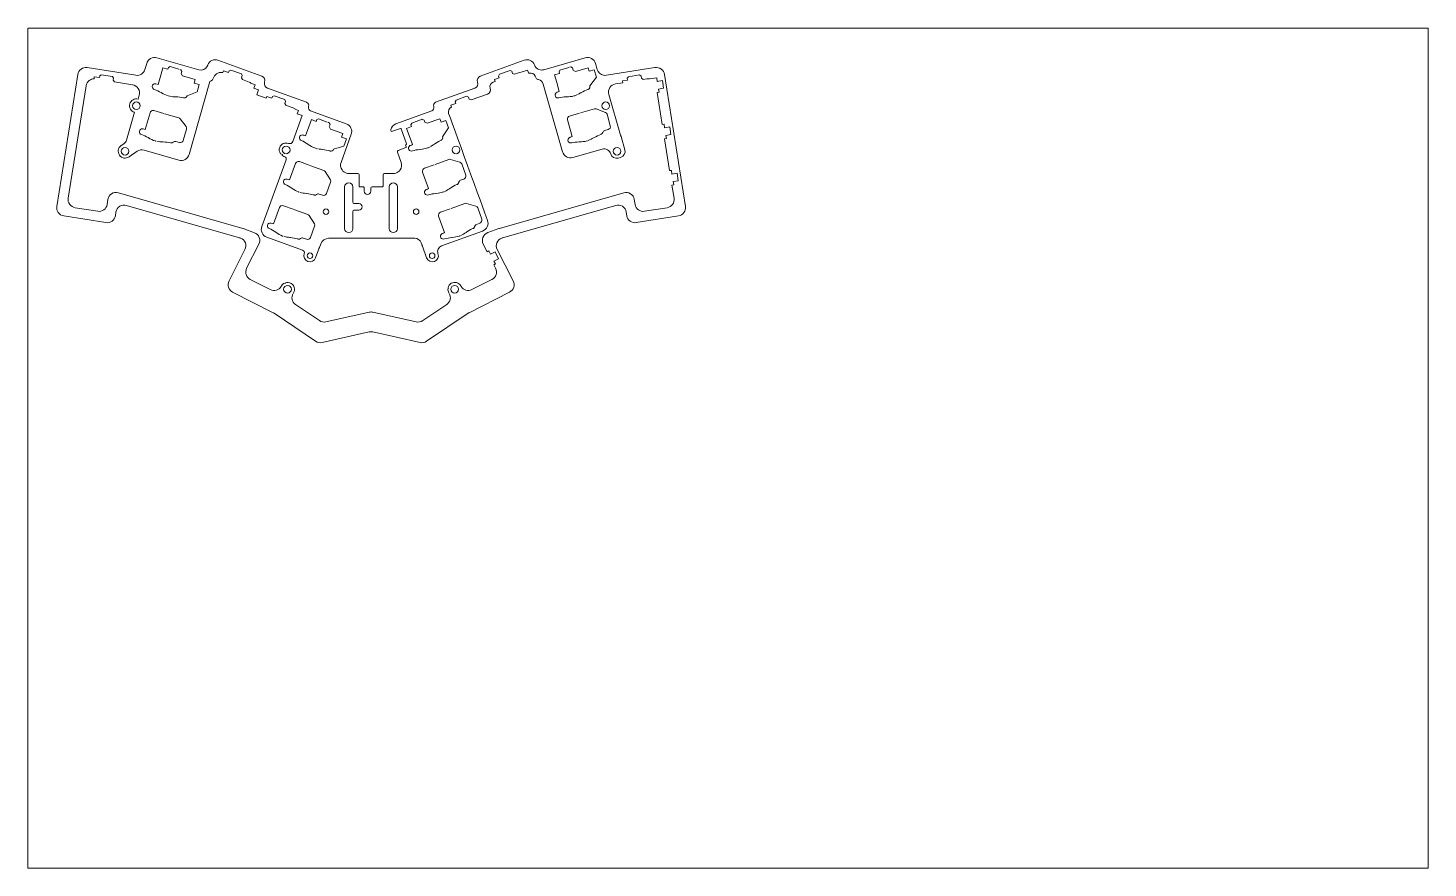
# Paper-space layout 'Layout1' of a CAD drawing. Header units: millimetres. Extents: x 0 to 508, y 0 to 305.
# The model-space entities are those that its viewports show. They can reach past a viewport. Long polylines and large blocks are cut down to what shows.
import ezdxf

# ---------------------------------------------------------------- set-up
doc = ezdxf.new("R2010")
doc.units = ezdxf.units.MM
doc.layers.add('Bottom Plate 1', color=7, linetype='Continuous')

msp = doc.modelspace()

# ---------------------------------------------------------------- linework, layer by layer
at = {"layer": 'Bottom Plate 1', "color": 124, "linetype": 'Continuous', "lineweight": 15, "true_color": 0x009e73}
msp.add_open_spline([(44.12, 293.47), (44.24, 293.56), (44.36, 293.64), (44.49, 293.71), (45.19, 294.1), (46.01, 294.19), (46.77, 293.97), (46.77, 293.97), (61.93, 289.63), (61.93, 289.63), (63.2, 289.26), (64.54, 289.87), (65.11, 291.04), (65.16, 291.12), (65.2, 291.21), (65.23, 291.31), (65.23, 291.31), (65.27, 291.42), (65.27, 291.42), (65.53, 292.13), (66.06, 292.71), (66.75, 293.03), (67.43, 293.35), (68.22, 293.39), (68.93, 293.13), (68.93, 293.13), (84.87, 287.33), (84.87, 287.33), (85.74, 287.01), (86.19, 286.04), (85.87, 285.17), (85.87, 285.17), (85.87, 285.16), (85.87, 285.16), (85.56, 284.29), (86.01, 283.32), (86.88, 283), (86.88, 283), (101.1, 277.83), (101.1, 277.83), (101.13, 277.81), (101.17, 277.8), (101.21, 277.78), (101.75, 277.52), (102.02, 276.88), (101.81, 276.31), (101.81, 276.31), (101.8, 276.31), (101.8, 276.31), (101.58, 275.69), (101.9, 275.01), (102.51, 274.79), (102.51, 274.79), (115.49, 270.06), (115.49, 270.06), (117.05, 269.49), (117.85, 267.77), (117.29, 266.22), (117.29, 266.22), (113.58, 256.04), (113.58, 256.04), (113.25, 255.13), (113.38, 254.11), (113.94, 253.31), (113.94, 253.3), (113.94, 253.3), (113.95, 253.29), (114.34, 252.73), (114.91, 252.32), (115.56, 252.13), (115.83, 252.06), (116.11, 252.01), (116.4, 252.01), (116.4, 252.01), (119.64, 252.01), (119.64, 252.01), (119.92, 252.01), (120.14, 251.79), (120.14, 251.51), (120.14, 251.51), (120.14, 247.4), (120.14, 247.4), (120.14, 247.29), (120.23, 247.2), (120.34, 247.2), (120.34, 247.2), (121.52, 247.2), (121.52, 247.2), (121.65, 247.2), (121.78, 247.14), (121.87, 247.05), (121.97, 246.96), (122.02, 246.83), (122.02, 246.7), (122.02, 246.7), (122.02, 245.63), (122.02, 245.63), (122.02, 244.97), (122.56, 244.43), (123.22, 244.43), (123.88, 244.43), (124.42, 244.97), (124.42, 245.63), (124.42, 245.63), (124.42, 246.7), (124.42, 246.7), (124.42, 246.97), (124.64, 247.2), (124.92, 247.2), (124.92, 247.2), (128.64, 247.2), (128.64, 247.2), (128.75, 247.2), (128.84, 247.29), (128.84, 247.4), (128.84, 247.4), (128.84, 251.51), (128.84, 251.51), (128.84, 251.79), (129.06, 252.01), (129.34, 252.01), (129.34, 252.01), (132.6, 252.01), (132.6, 252.01), (132.89, 252.01), (133.18, 252.06), (133.46, 252.14), (134.1, 252.33), (134.66, 252.73), (135.05, 253.29), (135.06, 253.3), (135.06, 253.3), (135.06, 253.31), (135.62, 254.11), (135.75, 255.13), (135.42, 256.04), (135.42, 256.04), (134.06, 259.77), (134.06, 259.77), (133.97, 260.03), (134.1, 260.31), (134.36, 260.41), (134.36, 260.41), (137.11, 261.41), (137.11, 261.41), (137.18, 261.43), (137.23, 261.5), (137.24, 261.57), (137.24, 261.6), (137.24, 261.63), (137.22, 261.66), (137.22, 261.66), (136.97, 262.37), (136.97, 262.37), (136.97, 262.37), (137.25, 262.47), (137.25, 262.47), (137.35, 262.51), (137.41, 262.62), (137.37, 262.73), (137.37, 262.73), (135.37, 268.22), (135.37, 268.22), (135.33, 268.33), (135.22, 268.38), (135.11, 268.34), (135.11, 268.34), (132.29, 267.31), (132.29, 267.31), (132.11, 267.25), (131.91, 267.29), (131.77, 267.42), (131.62, 267.55), (131.56, 267.74), (131.61, 267.93), (131.84, 268.88), (132.52, 269.7), (133.51, 270.06), (133.51, 270.06), (146.49, 274.79), (146.49, 274.79), (147.1, 275.01), (147.42, 275.69), (147.2, 276.31), (147.2, 276.31), (147.2, 276.31), (147.2, 276.31), (146.97, 276.92), (147.29, 277.6), (147.9, 277.83), (147.9, 277.83), (162.12, 283), (162.12, 283), (162.99, 283.32), (163.45, 284.29), (163.13, 285.16), (163.13, 285.16), (163.13, 285.17), (163.13, 285.17), (162.81, 286.04), (163.26, 287.01), (164.13, 287.33), (164.13, 287.33), (180.07, 293.13), (180.07, 293.13), (180.78, 293.39), (181.57, 293.35), (182.25, 293.03), (182.94, 292.71), (183.47, 292.13), (183.73, 291.42), (183.73, 291.42), (183.73, 291.42), (183.73, 291.42), (184.02, 290.62), (184.64, 290.02), (185.39, 289.74), (185.94, 289.52), (186.57, 289.48), (187.18, 289.66), (187.18, 289.66), (202.23, 293.97), (202.23, 293.97), (203.82, 294.43), (205.48, 293.51), (205.94, 291.92), (205.94, 291.92), (206.55, 289.78), (206.55, 289.78), (206.86, 288.69), (207.74, 287.91), (208.79, 287.67), (209.15, 287.6), (209.52, 287.58), (209.9, 287.64), (209.9, 287.64), (227.51, 290.43), (227.51, 290.43), (228.3, 290.55), (229.1, 290.36), (229.74, 289.89), (230.39, 289.43), (230.82, 288.72), (230.94, 287.94), (230.94, 287.94), (238.53, 240.03), (238.53, 240.03), (238.79, 238.4), (237.67, 236.86), (236.04, 236.6), (236.04, 236.6), (220.73, 234.18), (220.73, 234.18), (219.09, 233.92), (217.55, 235.03), (217.3, 236.67), (217.3, 236.67), (217.08, 238.03), (217.08, 238.03), (216.95, 238.88), (216.45, 239.63), (215.73, 240.1), (215, 240.56), (214.12, 240.69), (213.29, 240.45), (213.29, 240.45), (172.21, 228.67), (172.21, 228.67), (172.14, 228.65), (172.08, 228.63), (172.01, 228.6), (172.01, 228.6), (171.9, 228.57), (171.9, 228.57), (171.1, 228.27), (170.45, 227.65), (170.14, 226.85), (169.82, 226.05), (169.87, 225.15), (170.26, 224.39), (170.26, 224.39), (176.05, 213.01), (176.05, 213.01), (176.81, 211.53), (176.22, 209.72), (174.74, 208.97), (174.74, 208.97), (160.05, 201.48), (160.05, 201.48), (159.94, 201.43), (159.83, 201.37), (159.73, 201.3), (159.73, 201.3), (144.65, 191.12), (144.65, 191.12), (143.96, 190.66), (143.12, 190.5), (142.31, 190.68), (142.31, 190.68), (125.15, 194.51), (125.15, 194.51), (124.72, 194.61), (124.28, 194.61), (123.85, 194.51), (123.85, 194.51), (106.69, 190.68), (106.69, 190.68), (105.88, 190.5), (105.04, 190.66), (104.35, 191.12), (104.35, 191.12), (89.27, 201.3), (89.27, 201.3), (89.17, 201.37), (89.06, 201.43), (88.95, 201.48), (88.95, 201.48), (74.26, 208.97), (74.26, 208.97), (72.78, 209.72), (72.2, 211.53), (72.95, 213.01), (72.95, 213.01), (78.74, 224.38), (78.74, 224.38), (79.13, 225.15), (79.18, 226.04), (78.87, 226.84), (78.55, 227.64), (77.92, 228.26), (77.11, 228.56), (77.11, 228.56), (77, 228.6), (77, 228.6), (76.93, 228.63), (76.86, 228.65), (76.78, 228.67), (76.78, 228.67), (35.71, 240.45), (35.71, 240.45), (34.88, 240.69), (34, 240.56), (33.27, 240.1), (32.55, 239.63), (32.06, 238.88), (31.92, 238.03), (31.92, 238.03), (31.7, 236.67), (31.7, 236.67), (31.45, 235.03), (29.91, 233.92), (28.27, 234.18), (28.27, 234.18), (12.96, 236.6), (12.96, 236.6), (11.33, 236.86), (10.21, 238.4), (10.47, 240.03), (10.47, 240.03), (18.06, 287.94), (18.06, 287.94), (18.18, 288.72), (18.61, 289.43), (19.26, 289.89), (19.9, 290.36), (20.7, 290.55), (21.49, 290.43), (21.49, 290.43), (39.1, 287.64), (39.1, 287.64), (40.59, 287.4), (42.03, 288.32), (42.45, 289.78), (42.45, 289.78), (43.06, 291.92), (43.06, 291.92), (43.24, 292.54), (43.62, 293.08), (44.12, 293.47)], degree=3, knots=[0, 0, 0, 0, 1, 1, 1, 2, 2, 2, 3, 3, 3, 4, 4, 4, 5, 5, 5, 6, 6, 6, 7, 7, 7, 8, 8, 8, 9, 9, 9, 10, 10, 10, 11, 11, 11, 12, 12, 12, 13, 13, 13, 14, 14, 14, 15, 15, 15, 16, 16, 16, 17, 17, 17, 18, 18, 18, 19, 19, 19, 20, 20, 20, 21, 21, 21, 22, 22, 22, 23, 23, 23, 24, 24, 24, 25, 25, 25, 26, 26, 26, 27, 27, 27, 28, 28, 28, 29, 29, 29, 30, 30, 30, 31, 31, 31, 32, 32, 32, 33, 33, 33, 34, 34, 34, 35, 35, 35, 36, 36, 36, 37, 37, 37, 38, 38, 38, 39, 39, 39, 40, 40, 40, 41, 41, 41, 42, 42, 42, 43, 43, 43, 44, 44, 44, 45, 45, 45, 46, 46, 46, 47, 47, 47, 48, 48, 48, 49, 49, 49, 50, 50, 50, 51, 51, 51, 52, 52, 52, 53, 53, 53, 54, 54, 54, 55, 55, 55, 56, 56, 56, 57, 57, 57, 58, 58, 58, 59, 59, 59, 60, 60, 60, 61, 61, 61, 62, 62, 62, 63, 63, 63, 64, 64, 64, 65, 65, 65, 66, 66, 66, 67, 67, 67, 68, 68, 68, 69, 69, 69, 70, 70, 70, 71, 71, 71, 72, 72, 72, 73, 73, 73, 74, 74, 74, 75, 75, 75, 76, 76, 76, 77, 77, 77, 78, 78, 78, 79, 79, 79, 80, 80, 80, 81, 81, 81, 82, 82, 82, 83, 83, 83, 84, 84, 84, 85, 85, 85, 86, 86, 86, 87, 87, 87, 88, 88, 88, 89, 89, 89, 90, 90, 90, 91, 91, 91, 92, 92, 92, 93, 93, 93, 94, 94, 94, 95, 95, 95, 96, 96, 96, 97, 97, 97, 98, 98, 98, 99, 99, 99, 100, 100, 100, 101, 101, 101, 102, 102, 102, 103, 103, 103, 104, 104, 104, 105, 105, 105, 106, 106, 106, 107, 107, 107, 108, 108, 108, 109, 109, 109, 110, 110, 110, 111, 111, 111, 112, 112, 112, 113, 113, 113, 114, 114, 114, 115, 115, 115, 116, 116, 116, 117, 117, 117, 118, 118, 118, 119, 119, 119, 120, 120, 120, 121, 121, 121, 122, 122, 122, 123, 123, 123, 124, 124, 124, 125, 125, 125, 126, 126, 126, 126], dxfattribs=at)
at = {"layer": 'Bottom Plate 1', "color": 144, "linetype": 'Continuous', "lineweight": 15, "true_color": 0x0072b2}
msp.add_open_spline([(79.33, 217.61), (78.58, 216.13), (79.17, 214.33), (80.64, 213.57), (80.64, 213.57), (87.92, 209.86), (87.92, 209.86), (89.34, 209.14), (91.07, 209.65), (91.87, 211.02), (91.87, 211.02), (92.02, 211.27), (92.02, 211.27), (92.27, 211.7), (92.64, 212.02), (93.05, 212.23), (93.05, 212.23), (93.3, 212.11), (93.3, 212.11), (93.3, 212.11), (93.45, 212.39), (93.45, 212.39), (94.09, 212.59), (94.81, 212.52), (95.44, 212.15), (96.63, 211.45), (97.03, 209.92), (96.33, 208.73), (96.33, 208.73), (96.18, 208.48), (96.18, 208.48), (95.37, 207.11), (95.77, 205.36), (97.09, 204.47), (97.09, 204.47), (105.77, 198.61), (105.77, 198.61), (106.45, 198.15), (107.3, 197.99), (108.1, 198.17), (108.1, 198.17), (123.85, 201.69), (123.85, 201.69), (124.28, 201.78), (124.72, 201.78), (125.15, 201.69), (125.15, 201.69), (140.9, 198.17), (140.9, 198.17), (141.7, 197.99), (142.55, 198.15), (143.23, 198.61), (143.23, 198.61), (151.93, 204.48), (151.93, 204.48), (153.25, 205.37), (153.65, 207.12), (152.84, 208.49), (152.84, 208.49), (152.7, 208.74), (152.7, 208.74), (152.44, 209.17), (152.33, 209.66), (152.35, 210.13), (152.35, 210.13), (152.54, 210.26), (152.54, 210.26), (152.54, 210.26), (152.4, 210.47), (152.4, 210.47), (152.53, 211.16), (152.94, 211.78), (153.58, 212.16), (154.77, 212.86), (156.3, 212.46), (157, 211.27), (157, 211.27), (157.15, 211.03), (157.15, 211.03), (157.96, 209.66), (159.69, 209.16), (161.1, 209.88), (161.1, 209.88), (168.36, 213.57), (168.36, 213.57), (169.83, 214.33), (170.42, 216.13), (169.67, 217.61), (169.67, 217.61), (169.01, 218.9), (169.01, 218.9), (169.01, 218.9), (169.58, 219.19), (169.58, 219.19), (169.58, 219.19), (169.06, 220.21), (169.06, 220.21), (169.06, 220.21), (170.73, 221.06), (170.73, 221.06), (170.73, 221.06), (169.46, 223.56), (169.46, 223.56), (169.46, 223.56), (167.78, 222.71), (167.78, 222.71), (167.78, 222.71), (167.17, 223.91), (167.17, 223.91), (167.17, 223.91), (166.61, 223.62), (166.61, 223.62), (166.61, 223.62), (165.2, 226.38), (165.2, 226.38), (164.81, 227.14), (164.77, 228.04), (165.08, 228.84), (165.4, 229.64), (166.04, 230.26), (166.85, 230.56), (166.85, 230.56), (170.9, 232.03), (170.9, 232.03), (170.96, 232.05), (171.03, 232.08), (171.1, 232.1), (171.1, 232.1), (216.21, 245.03), (216.21, 245.03), (217.03, 245.27), (217.92, 245.14), (218.65, 244.68), (219.37, 244.22), (219.86, 243.47), (220, 242.62), (220, 242.62), (220.29, 240.76), (220.29, 240.76), (220.55, 239.14), (222.07, 238.03), (223.7, 238.29), (223.7, 238.29), (231.93, 239.6), (231.93, 239.6), (232.71, 239.72), (233.42, 240.15), (233.88, 240.79), (234.35, 241.43), (234.54, 242.23), (234.41, 243.01), (234.41, 243.01), (233.65, 247.81), (233.65, 247.81), (233.65, 247.81), (234.29, 247.91), (234.29, 247.91), (234.29, 247.91), (234.11, 249.05), (234.11, 249.05), (234.11, 249.05), (235.96, 249.34), (235.96, 249.34), (235.96, 249.34), (235.52, 252.1), (235.52, 252.1), (235.52, 252.1), (233.67, 251.81), (233.67, 251.81), (233.67, 251.81), (233.46, 253.14), (233.46, 253.14), (233.46, 253.14), (232.83, 253.04), (232.83, 253.04), (232.83, 253.04), (231, 264.6), (231, 264.6), (231, 264.6), (231.63, 264.7), (231.63, 264.7), (231.63, 264.7), (231.45, 265.84), (231.45, 265.84), (231.45, 265.84), (233.3, 266.13), (233.3, 266.13), (233.3, 266.13), (232.86, 268.9), (232.86, 268.9), (232.86, 268.9), (231.01, 268.6), (231.01, 268.6), (231.01, 268.6), (230.8, 269.94), (230.8, 269.94), (230.8, 269.94), (230.17, 269.84), (230.17, 269.84), (230.17, 269.84), (228.34, 281.39), (228.34, 281.39), (228.34, 281.39), (228.97, 281.49), (228.97, 281.49), (228.97, 281.49), (228.79, 282.63), (228.79, 282.63), (228.79, 282.63), (230.64, 282.92), (230.64, 282.92), (230.64, 282.92), (230.2, 285.69), (230.2, 285.69), (230.2, 285.69), (228.35, 285.39), (228.35, 285.39), (228.35, 285.39), (228.14, 286.73), (228.14, 286.73), (228.14, 286.73), (225.49, 286.31), (225.49, 286.31), (225.18, 286.36), (224.85, 286.36), (224.52, 286.31), (224.52, 286.31), (223.22, 286.11), (223.22, 286.11), (223.22, 286.11), (222.6, 286.56), (222.6, 286.56), (222.6, 286.56), (222.47, 287.35), (222.47, 287.35), (222.47, 287.35), (221.9, 287.76), (221.9, 287.76), (221.9, 287.76), (217.85, 287.12), (217.85, 287.12), (217.85, 287.12), (217.43, 286.55), (217.43, 286.55), (217.43, 286.55), (217.53, 285.91), (217.53, 285.91), (217.53, 285.91), (215.68, 285.61), (215.68, 285.61), (215.68, 285.61), (215.79, 284.93), (215.79, 284.93), (215.79, 284.93), (213.2, 284.52), (213.2, 284.52), (212.35, 284.38), (211.6, 283.89), (211.13, 283.17), (210.67, 282.44), (210.54, 281.55), (210.78, 280.73), (210.78, 280.73), (215.02, 265.93), (215.02, 265.93), (215.05, 265.83), (215.08, 265.72), (215.1, 265.61), (215.13, 265.54), (215.15, 265.46), (215.18, 265.39), (215.18, 265.39), (216.56, 260.57), (216.56, 260.57), (216.89, 259.41), (216.21, 258.19), (215.05, 257.85), (215.05, 257.85), (214.18, 257.61), (214.18, 257.61), (213.02, 257.27), (211.8, 257.95), (211.46, 259.11), (211.46, 259.11), (211.46, 259.11), (211.46, 259.11), (211.28, 259.77), (210.83, 260.32), (210.24, 260.65), (209.64, 260.98), (208.94, 261.06), (208.28, 260.88), (208.28, 260.88), (197.66, 257.83), (197.66, 257.83), (196.07, 257.37), (194.4, 258.29), (193.95, 259.89), (193.95, 259.89), (186.89, 284.48), (186.89, 284.48), (186.67, 285.26), (186.06, 285.86), (185.28, 286.07), (185.28, 286.07), (184.98, 286.15), (184.98, 286.15), (184.64, 286.25), (184.36, 286.5), (184.24, 286.84), (184.24, 286.84), (184.05, 287.35), (184.05, 287.35), (183.74, 288.22), (182.76, 288.68), (181.89, 288.36), (181.89, 288.36), (181.71, 288.29), (181.71, 288.29), (181.71, 288.29), (181.25, 289.56), (181.25, 289.56), (181.25, 289.56), (178.94, 288.72), (178.94, 288.72), (178.63, 288.72), (178.32, 288.66), (178.03, 288.55), (178.03, 288.55), (176.54, 288.01), (176.54, 288.01), (176.54, 288.01), (175.84, 288.34), (175.84, 288.34), (175.84, 288.34), (175.57, 289.09), (175.57, 289.09), (175.57, 289.09), (174.93, 289.39), (174.93, 289.39), (174.93, 289.39), (171.08, 287.99), (171.08, 287.99), (171.08, 287.99), (170.78, 287.35), (170.78, 287.35), (170.78, 287.35), (171, 286.74), (171, 286.74), (171, 286.74), (169.24, 286.09), (169.24, 286.09), (169.24, 286.09), (169.48, 285.44), (169.48, 285.44), (169.48, 285.44), (168.75, 285.18), (168.75, 285.18), (167.87, 284.86), (167.42, 283.89), (167.74, 283.01), (167.74, 283.01), (167.74, 283.01), (167.74, 283.01), (168.06, 282.14), (167.61, 281.17), (166.73, 280.85), (166.73, 280.85), (160.78, 278.69), (160.78, 278.69), (160.78, 278.69), (160.08, 279.01), (160.08, 279.01), (160.08, 279.01), (159.81, 279.76), (159.81, 279.76), (159.81, 279.76), (159.17, 280.06), (159.17, 280.06), (159.17, 280.06), (155.32, 278.66), (155.32, 278.66), (155.32, 278.66), (155.02, 278.02), (155.02, 278.02), (155.02, 278.02), (155.24, 277.41), (155.24, 277.41), (155.24, 277.41), (153.48, 276.77), (153.48, 276.77), (153.48, 276.77), (153.72, 276.11), (153.72, 276.11), (153.72, 276.11), (153.7, 276.11), (153.67, 276.09), (152.76, 275.73), (152.3, 274.7), (152.64, 273.78), (155.36, 266.29), (166.75, 234.98), (166.75, 234.98), (167.32, 233.43), (166.52, 231.7), (164.96, 231.14), (164.96, 231.14), (150.08, 225.72), (150.08, 225.72), (149.53, 225.52), (149.09, 225.12), (148.84, 224.59), (148.6, 224.07), (148.57, 223.47), (148.77, 222.92), (149.19, 221.78), (148.6, 220.52), (147.46, 220.1), (146.32, 219.69), (145.05, 220.28), (144.64, 221.42), (144.64, 221.42), (143.09, 225.66), (143.09, 225.66), (143.06, 225.76), (143.03, 225.86), (143.01, 225.96), (142.95, 226.07), (142.91, 226.18), (142.87, 226.29), (142.87, 226.29), (142.66, 226.84), (142.66, 226.84), (142.3, 227.83), (141.36, 228.49), (140.31, 228.49), (140.31, 228.49), (109.05, 228.49), (109.05, 228.49), (107.79, 228.49), (106.67, 227.7), (106.24, 226.51), (106.24, 226.51), (105.74, 225.16), (105.74, 225.16), (105.71, 225.06), (105.67, 224.97), (105.62, 224.88), (105.6, 224.79), (105.58, 224.71), (105.55, 224.62), (105.55, 224.62), (104.38, 221.42), (104.38, 221.42), (103.96, 220.28), (102.7, 219.69), (101.56, 220.1), (100.42, 220.52), (99.83, 221.78), (100.25, 222.92), (100.43, 223.43), (100.17, 224), (99.66, 224.18), (99.66, 224.18), (86.62, 228.93), (86.62, 228.93), (85.07, 229.49), (84.26, 231.22), (84.83, 232.77), (84.83, 232.77), (93.65, 257.01), (93.65, 257.01), (93.81, 257.45), (93.58, 257.94), (93.14, 258.1), (93.14, 258.1), (92.82, 258.22), (92.82, 258.22), (92.59, 258.3), (92.38, 258.41), (92.2, 258.55), (92.2, 258.55), (92.33, 258.92), (92.33, 258.92), (92.33, 258.92), (91.58, 259.2), (91.58, 259.2), (91.17, 259.83), (91.04, 260.65), (91.32, 261.42), (91.8, 262.72), (93.23, 263.39), (94.53, 262.91), (94.83, 262.81), (95.15, 262.82), (95.44, 262.95), (95.73, 263.09), (95.95, 263.33), (96.06, 263.63), (96.06, 263.63), (99.45, 272.99), (99.45, 272.99), (99.45, 272.99), (97.68, 273.63), (97.68, 273.63), (97.68, 273.63), (98.15, 274.9), (98.15, 274.9), (98.15, 274.9), (96.99, 275.32), (96.99, 275.32), (96.86, 275.48), (96.69, 275.6), (96.48, 275.68), (96.48, 275.68), (93.54, 276.75), (93.54, 276.75), (93.54, 276.75), (93.22, 277.44), (93.22, 277.44), (93.22, 277.44), (93.49, 278.19), (93.49, 278.19), (93.49, 278.19), (93.19, 278.83), (93.19, 278.83), (93.19, 278.83), (89.34, 280.23), (89.34, 280.23), (89.34, 280.23), (88.7, 279.93), (88.7, 279.93), (88.7, 279.93), (88.48, 279.32), (88.48, 279.32), (88.48, 279.32), (86.71, 279.96), (86.71, 279.96), (86.71, 279.96), (86.48, 279.32), (86.48, 279.32), (86.48, 279.32), (83.05, 280.57), (83.05, 280.57), (83.05, 280.57), (83.69, 282.32), (83.69, 282.32), (83.69, 282.32), (81.92, 282.96), (81.92, 282.96), (81.92, 282.96), (82.39, 284.23), (82.39, 284.23), (82.39, 284.23), (80.87, 284.78), (80.87, 284.78), (80.7, 284.95), (80.49, 285.09), (80.25, 285.18), (80.25, 285.18), (77.78, 286.08), (77.78, 286.08), (77.78, 286.08), (77.46, 286.77), (77.46, 286.77), (77.46, 286.77), (77.73, 287.52), (77.73, 287.52), (77.73, 287.52), (77.43, 288.16), (77.43, 288.16), (77.43, 288.16), (73.58, 289.56), (73.58, 289.56), (73.58, 289.56), (72.94, 289.26), (72.94, 289.26), (72.94, 289.26), (72.72, 288.65), (72.72, 288.65), (72.72, 288.65), (70.95, 289.29), (70.95, 289.29), (70.95, 289.29), (70.71, 288.63), (70.71, 288.63), (70.1, 288.79), (69.45, 288.73), (68.88, 288.46), (68.22, 288.16), (67.71, 287.6), (67.46, 286.92), (67.46, 286.92), (67.46, 286.92), (67.46, 286.92), (67.21, 286.21), (66.68, 285.67), (66.04, 285.38), (66.04, 285.38), (58.45, 258.92), (58.45, 258.92), (57.99, 257.33), (56.33, 256.41), (54.74, 256.86), (54.74, 256.86), (42.12, 260.48), (42.12, 260.48), (41.25, 260.73), (40.32, 260.57), (39.58, 260.06), (39.58, 260.06), (36.65, 258.03), (36.65, 258.03), (35.52, 257.24), (33.96, 257.52), (33.17, 258.66), (32.39, 259.79), (32.67, 261.35), (33.8, 262.14), (33.8, 262.14), (34.74, 262.79), (34.74, 262.79), (35.21, 263.12), (35.56, 263.6), (35.72, 264.15), (35.72, 264.15), (38.6, 274.2), (38.6, 274.2), (37.3, 274.6), (36.56, 275.97), (36.93, 277.28), (37.31, 278.59), (38.66, 279.35), (39.98, 279.01), (39.98, 279.01), (40.37, 280.39), (40.37, 280.39), (40.61, 281.21), (40.48, 282.1), (40.02, 282.83), (39.56, 283.55), (38.81, 284.04), (37.96, 284.18), (37.96, 284.18), (31.38, 285.22), (31.38, 285.22), (31.38, 285.22), (30.93, 285.84), (30.93, 285.84), (30.93, 285.84), (31.05, 286.63), (31.05, 286.63), (31.05, 286.63), (30.64, 287.2), (30.64, 287.2), (30.64, 287.2), (26.59, 287.84), (26.59, 287.84), (26.59, 287.84), (26.02, 287.43), (26.02, 287.43), (26.02, 287.43), (25.91, 286.78), (25.91, 286.78), (25.91, 286.78), (24.06, 287.08), (24.06, 287.08), (24.06, 287.08), (23.95, 286.35), (23.95, 286.35), (23.34, 286.33), (22.75, 286.14), (22.25, 285.78), (21.6, 285.31), (21.17, 284.6), (21.05, 283.82), (21.05, 283.82), (14.59, 243.03), (14.59, 243.03), (14.46, 242.24), (14.66, 241.44), (15.12, 240.79), (15.59, 240.15), (16.3, 239.72), (17.08, 239.59), (17.08, 239.59), (25.31, 238.29), (25.31, 238.29), (26.93, 238.03), (28.45, 239.14), (28.71, 240.76), (28.71, 240.76), (29, 242.62), (29, 242.62), (29.14, 243.47), (29.63, 244.22), (30.35, 244.68), (31.08, 245.14), (31.97, 245.27), (32.79, 245.03), (32.79, 245.03), (77.91, 232.09), (77.91, 232.09), (77.98, 232.07), (78.05, 232.05), (78.12, 232.02), (78.12, 232.02), (82.16, 230.53), (82.16, 230.53), (82.96, 230.24), (83.6, 229.61), (83.91, 228.81), (84.22, 228.01), (84.18, 227.12), (83.79, 226.36), (83.79, 226.36), (79.33, 217.61), (79.33, 217.61)], degree=3, knots=[0, 0, 0, 0, 1, 1, 1, 2, 2, 2, 3, 3, 3, 4, 4, 4, 5, 5, 5, 6, 6, 6, 7, 7, 7, 8, 8, 8, 9, 9, 9, 10, 10, 10, 11, 11, 11, 12, 12, 12, 13, 13, 13, 14, 14, 14, 15, 15, 15, 16, 16, 16, 17, 17, 17, 18, 18, 18, 19, 19, 19, 20, 20, 20, 21, 21, 21, 22, 22, 22, 23, 23, 23, 24, 24, 24, 25, 25, 25, 26, 26, 26, 27, 27, 27, 28, 28, 28, 29, 29, 29, 30, 30, 30, 31, 31, 31, 32, 32, 32, 33, 33, 33, 34, 34, 34, 35, 35, 35, 36, 36, 36, 37, 37, 37, 38, 38, 38, 39, 39, 39, 40, 40, 40, 41, 41, 41, 42, 42, 42, 43, 43, 43, 44, 44, 44, 45, 45, 45, 46, 46, 46, 47, 47, 47, 48, 48, 48, 49, 49, 49, 50, 50, 50, 51, 51, 51, 52, 52, 52, 53, 53, 53, 54, 54, 54, 55, 55, 55, 56, 56, 56, 57, 57, 57, 58, 58, 58, 59, 59, 59, 60, 60, 60, 61, 61, 61, 62, 62, 62, 63, 63, 63, 64, 64, 64, 65, 65, 65, 66, 66, 66, 67, 67, 67, 68, 68, 68, 69, 69, 69, 70, 70, 70, 71, 71, 71, 72, 72, 72, 73, 73, 73, 74, 74, 74, 75, 75, 75, 76, 76, 76, 77, 77, 77, 78, 78, 78, 79, 79, 79, 80, 80, 80, 81, 81, 81, 82, 82, 82, 83, 83, 83, 84, 84, 84, 85, 85, 85, 86, 86, 86, 87, 87, 87, 88, 88, 88, 89, 89, 89, 90, 90, 90, 91, 91, 91, 92, 92, 92, 93, 93, 93, 94, 94, 94, 95, 95, 95, 96, 96, 96, 97, 97, 97, 98, 98, 98, 99, 99, 99, 100, 100, 100, 101, 101, 101, 102, 102, 102, 103, 103, 103, 104, 104, 104, 105, 105, 105, 106, 106, 106, 107, 107, 107, 108, 108, 108, 109, 109, 109, 110, 110, 110, 111, 111, 111, 112, 112, 112, 113, 113, 113, 114, 114, 114, 115, 115, 115, 116, 116, 116, 117, 117, 117, 118, 118, 118, 119, 119, 119, 120, 120, 120, 121, 121, 121, 122, 122, 122, 123, 123, 123, 124, 124, 124, 125, 125, 125, 126, 126, 126, 127, 127, 127, 128, 128, 128, 129, 129, 129, 130, 130, 130, 131, 131, 131, 132, 132, 132, 133, 133, 133, 134, 134, 134, 135, 135, 135, 136, 136, 136, 137, 137, 137, 138, 138, 138, 139, 139, 139, 140, 140, 140, 141, 141, 141, 142, 142, 142, 143, 143, 143, 144, 144, 144, 145, 145, 145, 146, 146, 146, 147, 147, 147, 148, 148, 148, 149, 149, 149, 150, 150, 150, 151, 151, 151, 152, 152, 152, 153, 153, 153, 154, 154, 154, 155, 155, 155, 156, 156, 156, 157, 157, 157, 158, 158, 158, 159, 159, 159, 160, 160, 160, 161, 161, 161, 162, 162, 162, 163, 163, 163, 164, 164, 164, 165, 165, 165, 166, 166, 166, 167, 167, 167, 168, 168, 168, 169, 169, 169, 170, 170, 170, 171, 171, 171, 172, 172, 172, 173, 173, 173, 174, 174, 174, 175, 175, 175, 176, 176, 176, 177, 177, 177, 178, 178, 178, 179, 179, 179, 180, 180, 180, 181, 181, 181, 182, 182, 182, 183, 183, 183, 184, 184, 184, 185, 185, 185, 186, 186, 186, 187, 187, 187, 188, 188, 188, 189, 189, 189, 190, 190, 190, 191, 191, 191, 192, 192, 192, 193, 193, 193, 194, 194, 194, 195, 195, 195, 196, 196, 196, 197, 197, 197, 198, 198, 198, 199, 199, 199, 200, 200, 200, 201, 201, 201, 202, 202, 202, 203, 203, 203, 204, 204, 204, 205, 205, 205, 206, 206, 206, 207, 207, 207, 208, 208, 208, 209, 209, 209, 210, 210, 210, 211, 211, 211, 212, 212, 212, 213, 213, 213, 214, 214, 214, 215, 215, 215, 216, 216, 216, 217, 217, 217, 218, 218, 218, 219, 219, 219, 220, 220, 220, 221, 221, 221, 222, 222, 222, 223, 223, 223, 224, 224, 224, 225, 225, 225, 226, 226, 226, 227, 227, 227, 228, 228, 228, 229, 229, 229, 230, 230, 230, 231, 231, 231, 232, 232, 232, 233, 233, 233, 234, 234, 234, 235, 235, 235, 236, 236, 236, 237, 237, 237, 238, 238, 238, 239, 239, 239, 239], dxfattribs=at)
at = {"layer": 'Bottom Plate 1', "color": 18, "linetype": 'Continuous', "lineweight": 15, "true_color": 0x000000}
for points, knots in [([(51.93, 279.94), (51.58, 279.99), (51.23, 280.05), (50.89, 280.15), (50.89, 280.15), (50.87, 280.16), (50.87, 280.16), (50.02, 280.41), (49.23, 280.84), (48.45, 281.28), (48.45, 281.28), (48.29, 281.37), (48.29, 281.37), (47.5, 281.81), (46.71, 282.25), (45.84, 282.5), (45.36, 282.63), (45.04, 283.1), (45.09, 283.62), (45.15, 284.19), (45.67, 284.61), (46.24, 284.55), (46.31, 284.55), (46.37, 284.53), (46.42, 284.52), (46.69, 284.44), (46.96, 284.38), (47.24, 284.34), (47.24, 284.34), (48.18, 287.65), (48.18, 287.65), (48.18, 287.65), (48.95, 290.35), (48.95, 290.35), (48.95, 290.35), (50.76, 289.83), (50.76, 289.83), (50.76, 289.83), (50.93, 290.45), (50.93, 290.45), (50.93, 290.45), (51.55, 290.8), (51.55, 290.8), (51.55, 290.8), (54.78, 289.87), (54.78, 289.87)], [0, 0, 0, 0, 1, 1, 1, 2, 2, 2, 3, 3, 3, 4, 4, 4, 5, 5, 5, 6, 6, 6, 7, 7, 7, 8, 8, 8, 9, 9, 9, 10, 10, 10, 11, 11, 11, 12, 12, 12, 13, 13, 13, 14, 14, 14, 15, 15, 15, 15]), ([(55.06, 289.79), (55.06, 289.79), (55.49, 289.67), (55.49, 289.67), (55.49, 289.67), (55.84, 289.05), (55.84, 289.05), (55.84, 289.05), (55.62, 288.28), (55.62, 288.28), (55.62, 288.28), (56.1, 287.41), (56.1, 287.41), (56.1, 287.41), (60.71, 286.09), (60.71, 286.09), (60.71, 286.09), (60.34, 284.79), (60.34, 284.79), (60.34, 284.79), (62.14, 284.28), (62.14, 284.28), (62.14, 284.28), (61.37, 281.58), (61.37, 281.58), (61.37, 281.58), (57.72, 280.19), (57.72, 280.19), (57.58, 279.71), (57.11, 279.38), (56.6, 279.43), (56.54, 279.44), (56.48, 279.45), (56.42, 279.47), (55.55, 279.71), (54.65, 279.76), (53.74, 279.8), (53.74, 279.8), (53.57, 279.81), (53.57, 279.81), (53.12, 279.83), (52.67, 279.86), (52.23, 279.9)], [0, 0, 0, 0, 1, 1, 1, 2, 2, 2, 3, 3, 3, 4, 4, 4, 5, 5, 5, 6, 6, 6, 7, 7, 7, 8, 8, 8, 9, 9, 9, 10, 10, 10, 11, 11, 11, 12, 12, 12, 13, 13, 13, 14, 14, 14, 14]), ([(199.1, 280.52), (198.78, 280.38), (198.45, 280.25), (198.12, 280.15), (198.12, 280.15), (198.1, 280.15), (198.1, 280.15), (197.24, 279.9), (196.34, 279.86), (195.44, 279.81), (195.44, 279.81), (195.27, 279.81), (195.27, 279.81), (194.36, 279.76), (193.45, 279.71), (192.59, 279.47), (192.11, 279.33), (191.58, 279.55), (191.36, 280.02), (191.1, 280.54), (191.32, 281.17), (191.84, 281.42), (191.9, 281.45), (191.95, 281.47), (192.01, 281.49), (192.28, 281.56), (192.54, 281.66), (192.79, 281.77), (192.79, 281.77), (191.84, 285.08), (191.84, 285.08), (191.84, 285.08), (191.07, 287.77), (191.07, 287.77), (191.07, 287.77), (192.87, 288.29), (192.87, 288.29), (192.87, 288.29), (192.69, 288.91), (192.69, 288.91), (192.69, 288.91), (193.03, 289.53), (193.03, 289.53), (193.03, 289.53), (196.26, 290.45), (196.26, 290.45)], [0, 0, 0, 0, 1, 1, 1, 2, 2, 2, 3, 3, 3, 4, 4, 4, 5, 5, 5, 6, 6, 6, 7, 7, 7, 8, 8, 8, 9, 9, 9, 10, 10, 10, 11, 11, 11, 12, 12, 12, 13, 13, 13, 14, 14, 14, 15, 15, 15, 15]), ([(196.54, 290.54), (196.54, 290.54), (196.97, 290.66), (196.97, 290.66), (196.97, 290.66), (197.59, 290.32), (197.59, 290.32), (197.59, 290.32), (197.81, 289.55), (197.81, 289.55), (197.81, 289.55), (198.68, 289.07), (198.68, 289.07), (198.68, 289.07), (203.29, 290.39), (203.29, 290.39), (203.29, 290.39), (203.67, 289.09), (203.67, 289.09), (203.67, 289.09), (205.47, 289.61), (205.47, 289.61), (205.47, 289.61), (206.24, 286.92), (206.24, 286.92), (206.24, 286.92), (203.88, 283.8), (203.88, 283.8), (204.02, 283.32), (203.8, 282.79), (203.34, 282.56), (203.28, 282.54), (203.22, 282.51), (203.16, 282.5), (202.3, 282.25), (201.51, 281.81), (200.72, 281.37), (200.72, 281.37), (200.56, 281.28), (200.56, 281.28), (200.17, 281.06), (199.78, 280.84), (199.38, 280.65)], [0, 0, 0, 0, 1, 1, 1, 2, 2, 2, 3, 3, 3, 4, 4, 4, 5, 5, 5, 6, 6, 6, 7, 7, 7, 8, 8, 8, 9, 9, 9, 10, 10, 10, 11, 11, 11, 12, 12, 12, 13, 13, 13, 14, 14, 14, 14]), ([(46.43, 263.75), (46.35, 263.77), (46.28, 263.79), (46.21, 263.81), (46.21, 263.81), (46.19, 263.82), (46.19, 263.82), (45.33, 264.06), (44.54, 264.5), (43.76, 264.94), (43.76, 264.94), (43.61, 265.03), (43.61, 265.03), (42.82, 265.47), (42.02, 265.91), (41.16, 266.16), (40.68, 266.29), (40.35, 266.76), (40.4, 267.28), (40.46, 267.85), (40.98, 268.27), (41.56, 268.21), (41.62, 268.21), (41.68, 268.19), (41.74, 268.18), (42.01, 268.1), (42.28, 268.04), (42.55, 268), (42.55, 268), (44.28, 274.03), (44.28, 274.03), (44.46, 274.63), (45.08, 274.98), (45.68, 274.81), (45.68, 274.81), (49.3, 273.77), (49.3, 273.77)], [0, 0, 0, 0, 1, 1, 1, 2, 2, 2, 3, 3, 3, 4, 4, 4, 5, 5, 5, 6, 6, 6, 7, 7, 7, 8, 8, 8, 9, 9, 9, 10, 10, 10, 11, 11, 11, 12, 12, 12, 12]), ([(200.44, 273.98), (200.44, 273.98), (205.55, 275.44), (205.55, 275.44), (205.76, 275.5), (205.98, 275.49), (206.18, 275.42), (206.18, 275.42), (209.5, 274.14), (209.5, 274.14), (209.79, 274.03), (210.01, 273.78), (210.1, 273.48), (210.1, 273.48), (211.29, 269.35), (211.29, 269.35), (211.46, 268.75), (211.11, 268.12), (210.51, 267.95), (210.51, 267.95), (209.26, 267.59), (209.26, 267.59), (208.92, 267.49), (208.66, 267.23), (208.57, 266.89), (208.5, 266.61), (208.3, 266.36), (208.02, 266.22), (207.97, 266.2), (207.91, 266.17), (207.85, 266.16), (206.99, 265.91), (206.19, 265.47), (205.4, 265.03), (205.4, 265.03), (205.25, 264.94), (205.25, 264.94), (204.61, 264.58), (203.98, 264.23), (203.3, 263.98)], [0, 0, 0, 0, 1, 1, 1, 2, 2, 2, 3, 3, 3, 4, 4, 4, 5, 5, 5, 6, 6, 6, 7, 7, 7, 8, 8, 8, 9, 9, 9, 10, 10, 10, 11, 11, 11, 12, 12, 12, 13, 13, 13, 13]), ([(49.59, 273.69), (49.59, 273.69), (54.7, 272.22), (54.7, 272.22), (54.91, 272.16), (55.1, 272.03), (55.23, 271.86), (55.23, 271.86), (57.36, 269.02), (57.36, 269.02), (57.55, 268.77), (57.61, 268.45), (57.52, 268.14), (57.52, 268.14), (56.34, 264.01), (56.34, 264.01), (56.17, 263.41), (55.54, 263.06), (54.94, 263.23), (54.94, 263.23), (53.69, 263.59), (53.69, 263.59), (53.35, 263.69), (52.99, 263.6), (52.73, 263.36), (52.52, 263.16), (52.22, 263.06), (51.91, 263.09), (51.85, 263.1), (51.79, 263.11), (51.73, 263.12), (50.87, 263.37), (49.96, 263.42), (49.06, 263.46), (49.06, 263.46), (48.88, 263.47), (48.88, 263.47), (48.15, 263.51), (47.43, 263.54), (46.72, 263.69)], [0, 0, 0, 0, 1, 1, 1, 2, 2, 2, 3, 3, 3, 4, 4, 4, 5, 5, 5, 6, 6, 6, 7, 7, 7, 8, 8, 8, 9, 9, 9, 10, 10, 10, 11, 11, 11, 12, 12, 12, 13, 13, 13, 13]), ([(105.06, 260.98), (104.72, 261.05), (104.38, 261.14), (104.04, 261.26), (104.04, 261.26), (104.03, 261.27), (104.03, 261.27), (103.19, 261.58), (102.43, 262.07), (101.68, 262.56), (101.68, 262.56), (101.54, 262.66), (101.54, 262.66), (100.78, 263.16), (100.02, 263.65), (99.17, 263.96), (98.7, 264.13), (98.41, 264.62), (98.5, 265.13), (98.6, 265.7), (99.14, 266.08), (99.71, 265.98), (99.78, 265.97), (99.83, 265.95), (99.89, 265.93), (100.15, 265.84), (100.42, 265.76), (100.69, 265.7), (100.69, 265.7), (101.86, 268.94), (101.86, 268.94), (101.86, 268.94), (102.82, 271.57), (102.82, 271.57), (102.82, 271.57), (104.58, 270.93), (104.58, 270.93), (104.58, 270.93), (104.8, 271.54), (104.8, 271.54), (104.8, 271.54), (105.45, 271.84), (105.45, 271.84), (105.45, 271.84), (108.6, 270.69), (108.6, 270.69)], [0, 0, 0, 0, 1, 1, 1, 2, 2, 2, 3, 3, 3, 4, 4, 4, 5, 5, 5, 6, 6, 6, 7, 7, 7, 8, 8, 8, 9, 9, 9, 10, 10, 10, 11, 11, 11, 12, 12, 12, 13, 13, 13, 14, 14, 14, 15, 15, 15, 15]), ([(108.88, 270.59), (108.88, 270.59), (109.3, 270.43), (109.3, 270.43), (109.3, 270.43), (109.6, 269.79), (109.6, 269.79), (109.6, 269.79), (109.32, 269.04), (109.32, 269.04), (109.32, 269.04), (109.74, 268.14), (109.74, 268.14), (109.74, 268.14), (114.25, 266.5), (114.25, 266.5), (114.25, 266.5), (113.79, 265.23), (113.79, 265.23), (113.79, 265.23), (115.55, 264.59), (115.55, 264.59), (115.55, 264.59), (114.6, 261.96), (114.6, 261.96), (114.6, 261.96), (110.86, 260.83), (110.86, 260.83), (110.69, 260.35), (110.2, 260.06), (109.69, 260.15), (109.62, 260.16), (109.57, 260.17), (109.51, 260.19), (108.66, 260.5), (107.76, 260.61), (106.86, 260.72), (106.86, 260.72), (106.69, 260.74), (106.69, 260.74), (106.24, 260.79), (105.8, 260.84), (105.36, 260.92)], [0, 0, 0, 0, 1, 1, 1, 2, 2, 2, 3, 3, 3, 4, 4, 4, 5, 5, 5, 6, 6, 6, 7, 7, 7, 8, 8, 8, 9, 9, 9, 10, 10, 10, 11, 11, 11, 12, 12, 12, 13, 13, 13, 14, 14, 14, 14]), ([(145.91, 261.72), (145.59, 261.55), (145.28, 261.4), (144.94, 261.28), (144.94, 261.28), (144.92, 261.27), (144.92, 261.27), (144.09, 260.97), (143.19, 260.86), (142.3, 260.75), (142.3, 260.75), (142.13, 260.73), (142.13, 260.73), (141.22, 260.63), (140.33, 260.52), (139.48, 260.21), (139.01, 260.04), (138.47, 260.22), (138.21, 260.67), (137.92, 261.17), (138.09, 261.82), (138.6, 262.11), (138.65, 262.14), (138.71, 262.16), (138.76, 262.19), (139.02, 262.28), (139.28, 262.39), (139.52, 262.52), (139.52, 262.52), (138.34, 265.76), (138.34, 265.76), (138.34, 265.76), (137.38, 268.39), (137.38, 268.39), (137.38, 268.39), (139.14, 269.03), (139.14, 269.03), (139.14, 269.03), (138.92, 269.64), (138.92, 269.64), (138.92, 269.64), (139.22, 270.28), (139.22, 270.28), (139.22, 270.28), (142.37, 271.43), (142.37, 271.43)], [0, 0, 0, 0, 1, 1, 1, 2, 2, 2, 3, 3, 3, 4, 4, 4, 5, 5, 5, 6, 6, 6, 7, 7, 7, 8, 8, 8, 9, 9, 9, 10, 10, 10, 11, 11, 11, 12, 12, 12, 13, 13, 13, 14, 14, 14, 15, 15, 15, 15]), ([(142.65, 271.53), (142.65, 271.53), (143.07, 271.68), (143.07, 271.68), (143.07, 271.68), (143.71, 271.38), (143.71, 271.38), (143.71, 271.38), (143.99, 270.63), (143.99, 270.63), (143.99, 270.63), (144.89, 270.21), (144.89, 270.21), (144.89, 270.21), (149.4, 271.85), (149.4, 271.85), (149.4, 271.85), (149.86, 270.59), (149.86, 270.59), (149.86, 270.59), (151.62, 271.23), (151.62, 271.23), (151.62, 271.23), (152.58, 268.6), (152.58, 268.6), (152.58, 268.6), (150.44, 265.32), (150.44, 265.32), (150.62, 264.85), (150.43, 264.31), (149.98, 264.05), (149.93, 264.02), (149.87, 263.99), (149.82, 263.97), (148.97, 263.66), (148.21, 263.17), (147.45, 262.67), (147.45, 262.67), (147.31, 262.58), (147.31, 262.58), (146.93, 262.33), (146.56, 262.09), (146.17, 261.86)], [0, 0, 0, 0, 1, 1, 1, 2, 2, 2, 3, 3, 3, 4, 4, 4, 5, 5, 5, 6, 6, 6, 7, 7, 7, 8, 8, 8, 9, 9, 9, 10, 10, 10, 11, 11, 11, 12, 12, 12, 13, 13, 13, 14, 14, 14, 14]), ([(203.02, 263.88), (202.95, 263.85), (202.87, 263.83), (202.8, 263.81), (202.8, 263.81), (202.78, 263.81), (202.78, 263.81), (201.92, 263.56), (201.03, 263.51), (200.13, 263.47), (200.13, 263.47), (199.95, 263.46), (199.95, 263.46), (199.05, 263.42), (198.14, 263.37), (197.28, 263.13), (196.8, 262.99), (196.27, 263.21), (196.04, 263.67), (195.79, 264.2), (196, 264.83), (196.53, 265.08), (196.58, 265.11), (196.64, 265.13), (196.7, 265.15), (196.96, 265.22), (197.23, 265.32), (197.48, 265.43), (197.48, 265.43), (195.75, 271.46), (195.75, 271.46), (195.58, 272.06), (195.93, 272.69), (196.53, 272.86), (196.53, 272.86), (200.15, 273.9), (200.15, 273.9)], [0, 0, 0, 0, 1, 1, 1, 2, 2, 2, 3, 3, 3, 4, 4, 4, 5, 5, 5, 6, 6, 6, 7, 7, 7, 8, 8, 8, 9, 9, 9, 10, 10, 10, 11, 11, 11, 12, 12, 12, 12]), ([(98.45, 245.21), (98.37, 245.24), (98.3, 245.26), (98.23, 245.29), (98.23, 245.29), (98.21, 245.3), (98.21, 245.3), (97.37, 245.6), (96.62, 246.09), (95.87, 246.59), (95.87, 246.59), (95.72, 246.68), (95.72, 246.68), (94.96, 247.18), (94.2, 247.67), (93.36, 247.98), (92.89, 248.15), (92.59, 248.64), (92.68, 249.15), (92.78, 249.72), (93.33, 250.11), (93.9, 250), (93.96, 249.99), (94.02, 249.98), (94.08, 249.96), (94.34, 249.86), (94.61, 249.79), (94.88, 249.72), (94.88, 249.72), (97.02, 255.62), (97.02, 255.62), (97.24, 256.21), (97.89, 256.51), (98.47, 256.3), (98.47, 256.3), (102.01, 255.01), (102.01, 255.01)], [0, 0, 0, 0, 1, 1, 1, 2, 2, 2, 3, 3, 3, 4, 4, 4, 5, 5, 5, 6, 6, 6, 7, 7, 7, 8, 8, 8, 9, 9, 9, 10, 10, 10, 11, 11, 11, 12, 12, 12, 12]), ([(102.29, 254.91), (102.29, 254.91), (107.29, 253.09), (107.29, 253.09), (107.5, 253.01), (107.67, 252.87), (107.79, 252.69), (107.79, 252.69), (109.72, 249.71), (109.72, 249.71), (109.89, 249.45), (109.93, 249.12), (109.82, 248.82), (109.82, 248.82), (108.35, 244.78), (108.35, 244.78), (108.14, 244.2), (107.49, 243.89), (106.9, 244.11), (106.9, 244.11), (105.68, 244.55), (105.68, 244.55), (105.35, 244.67), (104.98, 244.61), (104.71, 244.39), (104.48, 244.2), (104.18, 244.12), (103.87, 244.17), (103.81, 244.18), (103.75, 244.2), (103.69, 244.22), (102.85, 244.53), (101.95, 244.64), (101.05, 244.74), (101.05, 244.74), (100.88, 244.76), (100.88, 244.76), (100.15, 244.85), (99.43, 244.94), (98.74, 245.13)], [0, 0, 0, 0, 1, 1, 1, 2, 2, 2, 3, 3, 3, 4, 4, 4, 5, 5, 5, 6, 6, 6, 7, 7, 7, 8, 8, 8, 9, 9, 9, 10, 10, 10, 11, 11, 11, 12, 12, 12, 13, 13, 13, 13]), ([(150.97, 245.39), (150.9, 245.36), (150.83, 245.33), (150.76, 245.3), (150.76, 245.3), (150.74, 245.3), (150.74, 245.3), (149.9, 245), (149.01, 244.88), (148.11, 244.78), (148.11, 244.78), (147.94, 244.76), (147.94, 244.76), (147.04, 244.65), (146.14, 244.54), (145.29, 244.24), (144.82, 244.06), (144.28, 244.25), (144.03, 244.7), (143.74, 245.2), (143.91, 245.84), (144.41, 246.13), (144.46, 246.16), (144.52, 246.19), (144.58, 246.21), (144.84, 246.31), (145.09, 246.42), (145.34, 246.54), (145.34, 246.54), (143.19, 252.44), (143.19, 252.44), (142.98, 253.03), (143.28, 253.68), (143.87, 253.89), (143.87, 253.89), (147.41, 255.18), (147.41, 255.18)], [0, 0, 0, 0, 1, 1, 1, 2, 2, 2, 3, 3, 3, 4, 4, 4, 5, 5, 5, 6, 6, 6, 7, 7, 7, 8, 8, 8, 9, 9, 9, 10, 10, 10, 11, 11, 11, 12, 12, 12, 12]), ([(147.69, 255.28), (147.69, 255.28), (152.69, 257.1), (152.69, 257.1), (152.89, 257.18), (153.12, 257.18), (153.32, 257.12), (153.32, 257.12), (156.72, 256.08), (156.72, 256.08), (157.02, 255.98), (157.26, 255.76), (157.37, 255.46), (157.37, 255.46), (158.84, 251.42), (158.84, 251.42), (159.05, 250.83), (158.75, 250.18), (158.16, 249.97), (158.16, 249.97), (156.94, 249.53), (156.94, 249.53), (156.61, 249.41), (156.37, 249.12), (156.3, 248.78), (156.24, 248.49), (156.07, 248.23), (155.8, 248.07), (155.74, 248.04), (155.69, 248.02), (155.63, 248), (154.79, 247.69), (154.03, 247.2), (153.27, 246.7), (153.27, 246.7), (153.12, 246.6), (153.12, 246.6), (152.51, 246.2), (151.9, 245.81), (151.25, 245.51)], [0, 0, 0, 0, 1, 1, 1, 2, 2, 2, 3, 3, 3, 4, 4, 4, 5, 5, 5, 6, 6, 6, 7, 7, 7, 8, 8, 8, 9, 9, 9, 10, 10, 10, 11, 11, 11, 12, 12, 12, 13, 13, 13, 13]), ([(92.63, 229.24), (92.56, 229.26), (92.49, 229.29), (92.42, 229.31), (92.42, 229.31), (92.4, 229.32), (92.4, 229.32), (91.56, 229.63), (90.81, 230.12), (90.05, 230.61), (90.05, 230.61), (89.91, 230.71), (89.91, 230.71), (89.15, 231.21), (88.39, 231.7), (87.54, 232.01), (87.07, 232.18), (86.78, 232.67), (86.87, 233.18), (86.97, 233.75), (87.51, 234.13), (88.09, 234.03), (88.15, 234.02), (88.21, 234), (88.26, 233.98), (88.52, 233.89), (88.79, 233.81), (89.06, 233.75), (89.06, 233.75), (91.21, 239.64), (91.21, 239.64), (91.42, 240.23), (92.07, 240.53), (92.66, 240.32), (92.66, 240.32), (96.2, 239.03), (96.2, 239.03)], [0, 0, 0, 0, 1, 1, 1, 2, 2, 2, 3, 3, 3, 4, 4, 4, 5, 5, 5, 6, 6, 6, 7, 7, 7, 8, 8, 8, 9, 9, 9, 10, 10, 10, 11, 11, 11, 12, 12, 12, 12]), ([(96.48, 238.93), (96.48, 238.93), (101.48, 237.11), (101.48, 237.11), (101.68, 237.04), (101.86, 236.9), (101.97, 236.72), (101.97, 236.72), (103.91, 233.73), (103.91, 233.73), (104.08, 233.47), (104.11, 233.14), (104.01, 232.85), (104.01, 232.85), (102.54, 228.81), (102.54, 228.81), (102.32, 228.22), (101.67, 227.92), (101.08, 228.13), (101.08, 228.13), (99.86, 228.58), (99.86, 228.58), (99.53, 228.7), (99.17, 228.63), (98.89, 228.41), (98.67, 228.23), (98.37, 228.14), (98.06, 228.2), (98, 228.21), (97.94, 228.22), (97.88, 228.24), (97.04, 228.55), (96.14, 228.66), (95.24, 228.77), (95.24, 228.77), (95.06, 228.79), (95.06, 228.79), (94.34, 228.87), (93.61, 228.96), (92.92, 229.15)], [0, 0, 0, 0, 1, 1, 1, 2, 2, 2, 3, 3, 3, 4, 4, 4, 5, 5, 5, 6, 6, 6, 7, 7, 7, 8, 8, 8, 9, 9, 9, 10, 10, 10, 11, 11, 11, 12, 12, 12, 13, 13, 13, 13]), ([(156.79, 229.41), (156.72, 229.38), (156.64, 229.36), (156.57, 229.33), (156.57, 229.33), (156.55, 229.32), (156.55, 229.32), (155.71, 229.02), (154.82, 228.91), (153.93, 228.81), (153.93, 228.81), (153.75, 228.78), (153.75, 228.78), (152.85, 228.68), (151.95, 228.57), (151.11, 228.26), (150.64, 228.09), (150.1, 228.27), (149.84, 228.72), (149.55, 229.22), (149.72, 229.87), (150.22, 230.16), (150.28, 230.19), (150.33, 230.22), (150.39, 230.24), (150.65, 230.33), (150.91, 230.44), (151.15, 230.57), (151.15, 230.57), (149.01, 236.47), (149.01, 236.47), (148.79, 237.05), (149.1, 237.7), (149.69, 237.92), (149.69, 237.92), (153.22, 239.21), (153.22, 239.21)], [0, 0, 0, 0, 1, 1, 1, 2, 2, 2, 3, 3, 3, 4, 4, 4, 5, 5, 5, 6, 6, 6, 7, 7, 7, 8, 8, 8, 9, 9, 9, 10, 10, 10, 11, 11, 11, 12, 12, 12, 12]), ([(153.5, 239.31), (153.5, 239.31), (158.5, 241.13), (158.5, 241.13), (158.71, 241.2), (158.93, 241.21), (159.14, 241.14), (159.14, 241.14), (162.53, 240.1), (162.53, 240.1), (162.83, 240.01), (163.07, 239.78), (163.18, 239.49), (163.18, 239.49), (164.65, 235.45), (164.65, 235.45), (164.86, 234.86), (164.56, 234.21), (163.97, 234), (163.97, 234), (162.75, 233.55), (162.75, 233.55), (162.42, 233.43), (162.18, 233.15), (162.11, 232.8), (162.06, 232.52), (161.88, 232.26), (161.61, 232.1), (161.56, 232.07), (161.5, 232.04), (161.45, 232.02), (160.6, 231.72), (159.84, 231.22), (159.08, 230.72), (159.08, 230.72), (158.94, 230.63), (158.94, 230.63), (158.33, 230.23), (157.72, 229.83), (157.06, 229.53)], [0, 0, 0, 0, 1, 1, 1, 2, 2, 2, 3, 3, 3, 4, 4, 4, 5, 5, 5, 6, 6, 6, 7, 7, 7, 8, 8, 8, 9, 9, 9, 10, 10, 10, 11, 11, 11, 12, 12, 12, 13, 13, 13, 13])]:
    msp.add_open_spline(points, degree=3, knots=knots, dxfattribs=at)
at = {"layer": 'Bottom Plate 1', "color": 18, "linetype": 'Continuous', "lineweight": 20, "true_color": 0x000000}
for points in [[(39.34, 277.99), (40.11, 277.99), (40.74, 277.36), (40.74, 276.59), (40.74, 275.82), (40.11, 275.19), (39.34, 275.19), (38.56, 275.19), (37.94, 275.82), (37.94, 276.59), (37.94, 277.36), (38.56, 277.99), (39.34, 277.99)], [(209.64, 277.99), (210.42, 277.99), (211.04, 277.36), (211.04, 276.59), (211.04, 275.82), (210.42, 275.19), (209.64, 275.19), (208.87, 275.19), (208.24, 275.82), (208.24, 276.59), (208.24, 277.36), (208.87, 277.99), (209.64, 277.99)], [(35.23, 261.48), (36, 261.48), (36.63, 260.85), (36.63, 260.08), (36.63, 259.31), (36, 258.68), (35.23, 258.68), (34.45, 258.68), (33.83, 259.31), (33.83, 260.08), (33.83, 260.85), (34.45, 261.48), (35.23, 261.48)], [(93.67, 261.96), (94.45, 261.96), (95.07, 261.34), (95.07, 260.56), (95.07, 259.79), (94.45, 259.16), (93.67, 259.16), (92.9, 259.16), (92.27, 259.79), (92.27, 260.56), (92.27, 261.34), (92.9, 261.96), (93.67, 261.96)], [(155.31, 261.96), (156.08, 261.96), (156.71, 261.34), (156.71, 260.56), (156.71, 259.79), (156.08, 259.16), (155.31, 259.16), (154.53, 259.16), (153.91, 259.79), (153.91, 260.56), (153.91, 261.34), (154.53, 261.96), (155.31, 261.96)], [(213.75, 261.48), (214.52, 261.48), (215.15, 260.85), (215.15, 260.08), (215.15, 259.31), (214.52, 258.68), (213.75, 258.68), (212.98, 258.68), (212.35, 259.31), (212.35, 260.08), (212.35, 260.85), (212.98, 261.48), (213.75, 261.48)], [(108.13, 239.14), (108.68, 239.14), (109.13, 238.7), (109.13, 238.14), (109.13, 237.59), (108.68, 237.14), (108.13, 237.14), (107.57, 237.14), (107.13, 237.59), (107.13, 238.14), (107.13, 238.7), (107.57, 239.14), (108.13, 239.14)], [(140.85, 239.14), (141.4, 239.14), (141.85, 238.7), (141.85, 238.14), (141.85, 237.59), (141.4, 237.14), (140.85, 237.14), (140.3, 237.14), (139.85, 237.59), (139.85, 238.14), (139.85, 238.7), (140.3, 239.14), (140.85, 239.14)], [(102.31, 223.17), (102.86, 223.17), (103.31, 222.72), (103.31, 222.17), (103.31, 221.62), (102.86, 221.17), (102.31, 221.17), (101.76, 221.17), (101.31, 221.62), (101.31, 222.17), (101.31, 222.72), (101.76, 223.17), (102.31, 223.17)], [(146.67, 223.17), (147.22, 223.17), (147.67, 222.72), (147.67, 222.17), (147.67, 221.62), (147.22, 221.17), (146.67, 221.17), (146.11, 221.17), (145.67, 221.62), (145.67, 222.17), (145.67, 222.72), (146.11, 223.17), (146.67, 223.17)], [(94.17, 211.4), (94.95, 211.4), (95.57, 210.77), (95.57, 210), (95.57, 209.22), (94.95, 208.6), (94.17, 208.6), (93.4, 208.6), (92.77, 209.22), (92.77, 210), (92.77, 210.77), (93.4, 211.4), (94.17, 211.4)], [(154.81, 211.4), (155.58, 211.4), (156.21, 210.77), (156.21, 210), (156.21, 209.22), (155.58, 208.6), (154.81, 208.6), (154.03, 208.6), (153.41, 209.22), (153.41, 210), (153.41, 210.77), (154.03, 211.4), (154.81, 211.4)]]:
    msp.add_open_spline(points, degree=3, knots=[0, 0, 0, 0, 1, 1, 1, 2, 2, 2, 3, 3, 3, 4, 4, 4, 4], dxfattribs=at)
at = {"layer": 'Bottom Plate 1', "color": 18, "linetype": 'Continuous', "lineweight": 18, "true_color": 0x000000}
for points, knots in [([(118.39, 238.71), (118.26, 238.71), (118.14, 238.66), (118.04, 238.57), (117.95, 238.47), (117.89, 238.35), (117.89, 238.21), (117.89, 238.21), (117.89, 231.98), (117.89, 231.98), (117.89, 231.22), (117.22, 230.6), (116.39, 230.6), (115.57, 230.6), (114.89, 231.22), (114.89, 231.98), (114.89, 231.98), (114.89, 247.22), (114.89, 247.22), (114.89, 247.98), (115.57, 248.59), (116.39, 248.59), (117.22, 248.59), (117.89, 247.98), (117.89, 247.22), (117.89, 247.22), (117.89, 241.61), (117.89, 241.61), (117.89, 241.48), (117.95, 241.35), (118.04, 241.26), (118.14, 241.17), (118.26, 241.11), (118.39, 241.11), (118.39, 241.11), (120.04, 241.11), (120.04, 241.11), (120.71, 241.11), (121.24, 240.58), (121.24, 239.91), (121.24, 239.25), (120.71, 238.71), (120.04, 238.71), (120.04, 238.71), (118.39, 238.71), (118.39, 238.71)], [0, 0, 0, 0, 1, 1, 1, 2, 2, 2, 3, 3, 3, 4, 4, 4, 5, 5, 5, 6, 6, 6, 7, 7, 7, 8, 8, 8, 9, 9, 9, 10, 10, 10, 11, 11, 11, 12, 12, 12, 13, 13, 13, 14, 14, 14, 15, 15, 15, 15]), ([(131.08, 247.22), (131.08, 247.98), (131.76, 248.59), (132.58, 248.59), (133.41, 248.59), (134.08, 247.98), (134.08, 247.22), (134.08, 247.22), (134.08, 231.98), (134.08, 231.98), (134.08, 231.22), (133.41, 230.6), (132.58, 230.6), (131.76, 230.6), (131.08, 231.22), (131.08, 231.98), (131.08, 231.98), (131.08, 247.22), (131.08, 247.22)], [0, 0, 0, 0, 1, 1, 1, 2, 2, 2, 3, 3, 3, 4, 4, 4, 5, 5, 5, 6, 6, 6, 6])]:
    msp.add_open_spline(points, degree=3, knots=knots, dxfattribs=at)

psp = doc.layouts.get("Layout1")

# ---------------------------------------------------------------- viewports
at = {"layer": '0'}
psp.add_viewport(center=(254, 152.4), size=(508, 304.8), view_center_point=(254, 152.4), view_height=304.8, dxfattribs=at)

doc.saveas('drawing.dxf')
